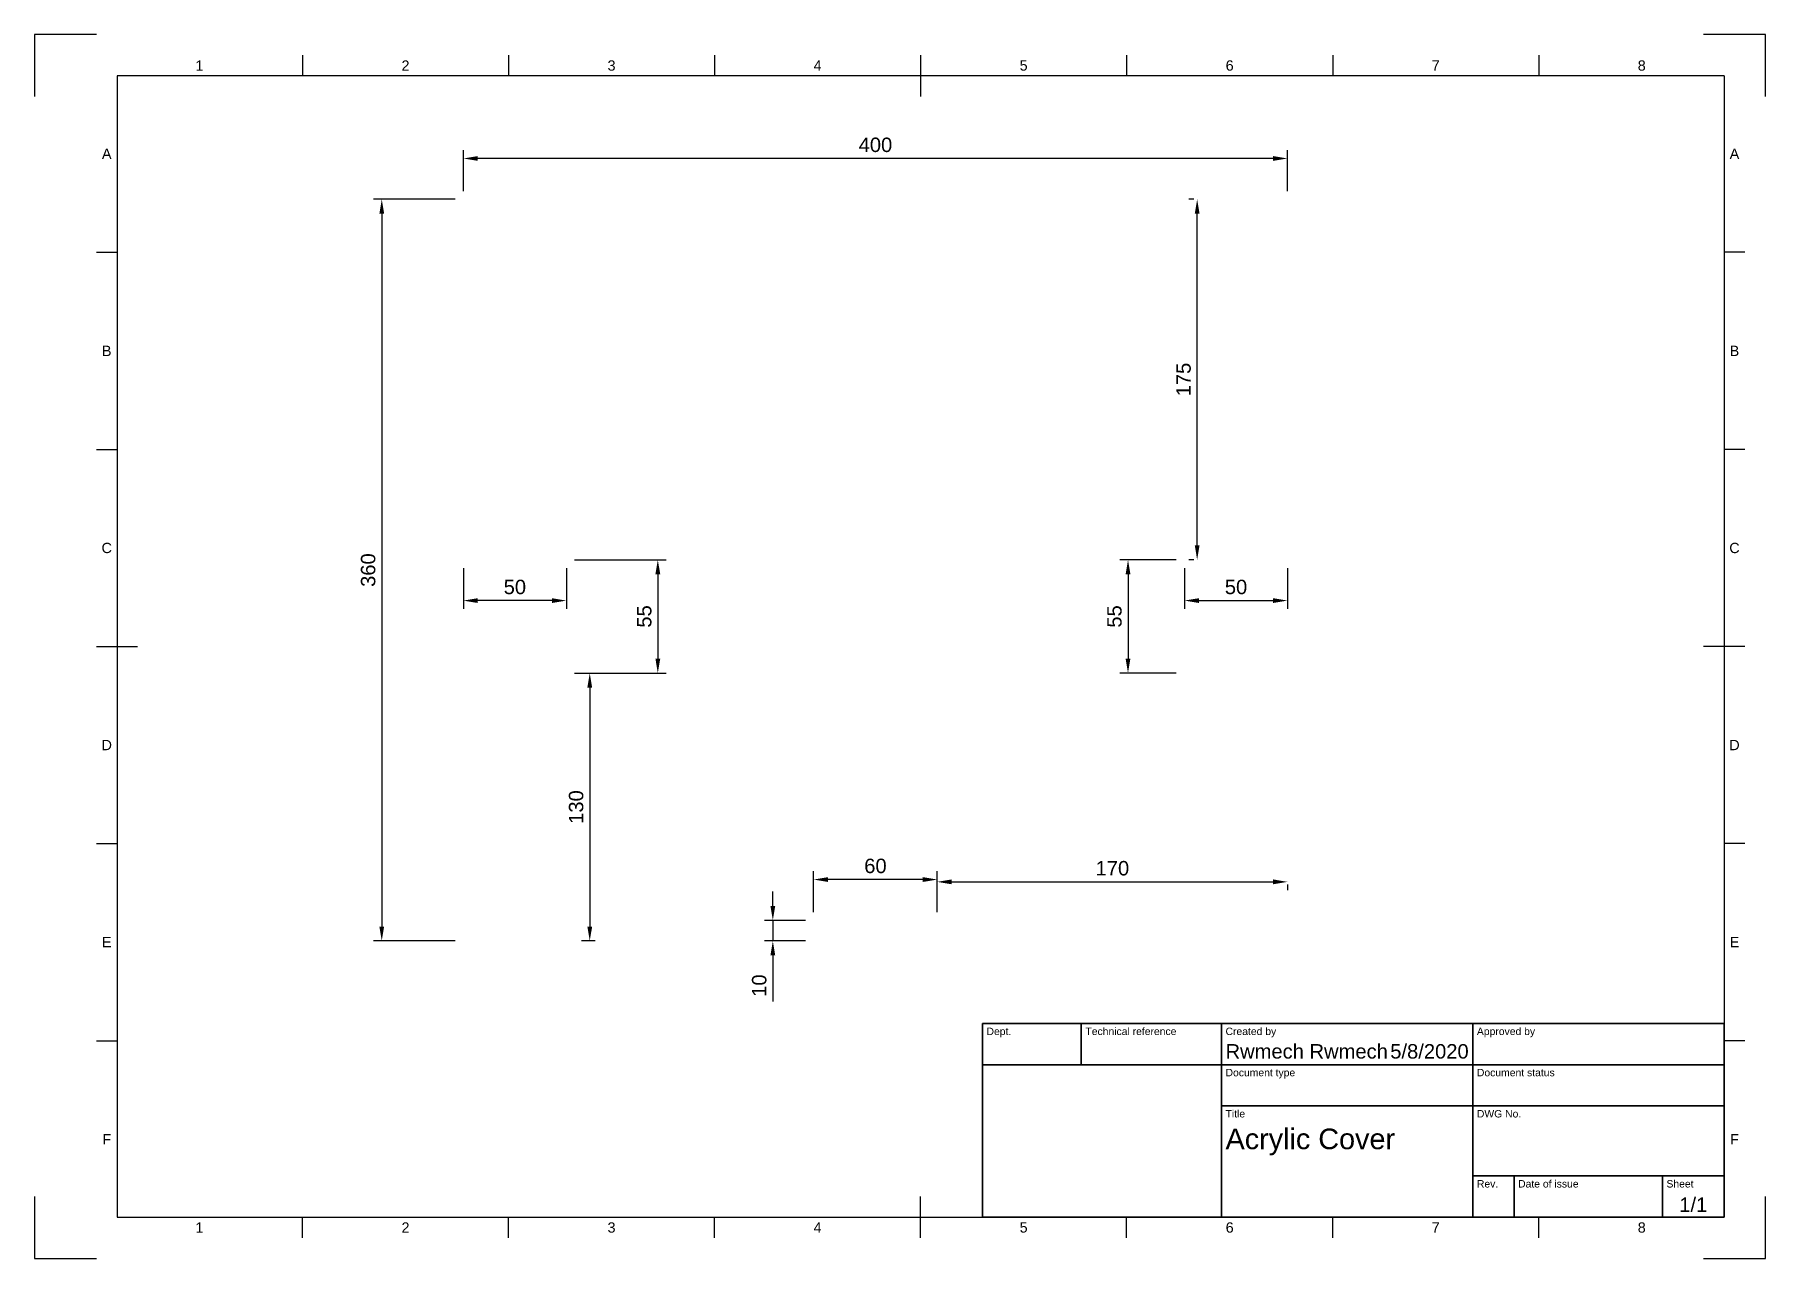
# Paper-space layout 'Sheet1' of a CAD drawing. Header units: millimetres. Extents: x 0 to 420, y 0 to 297.
import ezdxf
from ezdxf.enums import TextEntityAlignment as Align

# ---------------------------------------------------------------- set-up
doc = ezdxf.new("R2010")
doc.units = ezdxf.units.MM
doc.header["$LTSCALE"] = 0.75
for name, color, linetype, lineweight in [('Border', 7, 'Continuous', 25), ('Dimensions', 7, 'Continuous', 25), ('TitleBlock', 7, 'Continuous', 35)]:
    doc.layers.add(name, color=color, linetype=linetype, lineweight=lineweight)
doc.styles.add('FusionTitle', font='')
doc.styles.get("Standard").update_dxf_attribs({"font": 'arial.ttf'})
doc.styles.get('FusionTitle').set_extended_font_data('Arial Unicode MS')
doc.dimstyles.new('ISO-25', dxfattribs={"dimtxt": 3.5, "dimasz": 3.5, "dimexe": 2, "dimexo": 2, "dimgap": 1.5, "dimtad": 1, "dimzin": 12, "dimdsep": 46, "dimtxsty": 'Standard', "dimcen": 0, "dimclrd": 256, "dimclre": 256, "dimclrt": 256, "dimazin": 3, "dimtp": 0.1, "dimtm": 0.1, "dimtfac": 0.714, "dimtmove": 0, "dimatfit": 3, "dimfxl": 1, "dimtzin": 12, "dimarcsym": 0})

# ---------------------------------------------------------------- blocks, each defined once
blk = doc.blocks.new('ISO_A3_SHEET')
at = {"layer": 'Border'}
for p, q in [((15, 297), (0, 297)), ((0, 297), (0, 282)), ((420, 297), (405, 297)), ((420, 282), (420, 297)), ((65, 292), (65, 287)), ((115, 292), (115, 287)), ((165, 292), (165, 287)), ((215, 292), (215, 282)), ((265, 292), (265, 287)), ((315, 292), (315, 287)), ((365, 292), (365, 287)), ((410, 287), (20, 287)), ((20, 287), (20, 10)), ((410, 287), (410, 10)), ((15, 244.16666), (20, 244.16666)), ((415, 244.16666), (410, 244.16666)), ((15, 196.33333), (20, 196.33333)), ((415, 196.33333), (410, 196.33333)), ((15, 148.5), (25, 148.5)), ((415, 148.5), (405, 148.5)), ((15, 100.66667), (20, 100.66667)), ((415, 100.66667), (410, 100.66667)), ((15, 52.83334), (20, 52.83334)), ((415, 52.83334), (410, 52.83334)), ((0, 15), (0, 0)), ((215, 5), (215, 15)), ((420, 0), (420, 15)), ((20, 10), (410, 10)), ((65, 5), (65, 10)), ((115, 5), (115, 10)), ((165, 5), (165, 10)), ((265, 5), (265, 10)), ((315, 5), (315, 10)), ((365, 5), (365, 10)), ((0, 0), (15, 0)), ((405, 0), (420, 0))]:
    blk.add_line(p, q, dxfattribs=at)
at = {"layer": 'Border', "style": 'FusionTitle'}
for s, p in [('1', (40, 289.5)), ('2', (90, 289.5)), ('3', (140, 289.5)), ('4', (190, 289.5)), ('5', (240, 289.5)), ('6', (290, 289.5)), ('7', (340, 289.5)), ('8', (390, 289.5)), ('A', (17.5, 268.08333)), ('A', (412.5, 268.08333)), ('B', (17.5, 220.25)), ('B', (412.5, 220.25)), ('C', (17.5, 172.41667)), ('C', (412.5, 172.41667)), ('D', (17.5, 124.58334)), ('D', (412.5, 124.58334)), ('E', (17.5, 76.75001)), ('E', (412.5, 76.75001)), ('F', (17.5, 28.91668)), ('F', (412.5, 28.91668)), ('1', (40, 7.5)), ('2', (90, 7.5)), ('3', (140, 7.5)), ('4', (190, 7.5)), ('5', (240, 7.5)), ('6', (290, 7.5)), ('7', (340, 7.5)), ('8', (390, 7.5))]:
    blk.add_text(s, height=2.5, dxfattribs=at).set_placement(p, align=Align.MIDDLE)
blk = doc.blocks.new('ISO_TITLEBLOCK')
at = {"layer": 'TitleBlock'}
for p, q in [((0, 47), (-180, 47)), ((-180, 47), (-180, 0)), ((-156, 37), (-156, 47)), ((-122, 0), (-122, 47)), ((-61, 0), (-61, 47)), ((0, 0), (0, 47)), ((-180, 37), (0, 37)), ((-122, 27), (0, 27)), ((-61, 10), (0, 10)), ((-51, 0), (-51, 10)), ((-15, 0), (-15, 10)), ((-180, 0), (0, 0))]:
    blk.add_line(p, q, dxfattribs=at)
at = {"layer": 'TitleBlock', "style": 'FusionTitle'}
for s, p in [('Dept.', (-179, 46)), ('Technical reference', (-155, 46)), ('Created by', (-121, 46)), ('Approved by', (-60, 46)), ('Document type', (-121, 36)), ('Document status', (-60, 36)), ('Title', (-121, 26)), ('DWG No.', (-60, 26)), ('Rev.', (-60, 9)), ('Date of issue', (-50, 9)), ('Sheet', (-14, 9))]:
    blk.add_text(s, height=1.8, dxfattribs=at).set_placement(p, align=Align.TOP_LEFT)
for tag, p, height in [('DEPT', (-179, 38.5), 3.5), ('TECHNICAL_REFERENCE', (-155, 38.5), 3.5), ('CREATED_BY', (-121, 38.5), 3.5), ('APPROVED_BY', (-60, 38.5), 3.5), ('DOCUMENT_TYPE', (-121, 28.5), 3.5), ('DOCUMENT_STATUS', (-60, 28.5), 3.5), ('TITLE_1', (-121, 16.5), 5), ('TITLE_2', (-121, 9), 5), ('TITLE_3', (-121, 1.5), 5), ('DATE_OF_ISSUE', (-50, 1.5), 3.5)]:
    blk.add_attdef(tag, p, '', height=height, dxfattribs=at)
for tag, p in [('CREATED_DATE', (-62, 38.5)), ('APPROVED_DATE', (-1, 38.5))]:
    blk.add_attdef(tag, text='', height=3.5, dxfattribs=at).set_placement(p, align=Align.RIGHT)
for tag, height, p in [('DRAWING_NUMBER', 5, (-30.5, 16.6)), ('REV', 3.5, (-56, 3.1)), ('SHEET', 3.5, (-7.5, 3.1))]:
    blk.add_attdef(tag, text='', height=height, dxfattribs=at).set_placement(p, align=Align.MIDDLE)
blk = doc.blocks.new('*D19')
at = {"layer": 'Defpoints', "color": 0, "transparency": 16777216}
for p in [(104.04, 169.54), (129.04, 169.54), (104.04, 159.64)]:
    blk.add_point(p, dxfattribs=at)
at = {"layer": 'Dimensions', "lineweight": -2, "transparency": 16777216}
for p, q in [((104.04, 167.54), (104.04, 157.64)), ((129.04, 167.54), (129.04, 157.64)), ((125.54, 159.64), (107.54, 159.64))]:
    blk.add_line(p, q, dxfattribs=at)
at = {"layer": 'Dimensions', "transparency": 16777216}
for points in [[(107.54, 160.22), (107.54, 159.06), (104.04, 159.64)], [(125.54, 160.22), (125.54, 159.06), (129.04, 159.64)]]:
    blk.add_solid(points, dxfattribs=at)
at = {"layer": 'Dimensions', "transparency": 16777216, "insert": (116.54, 162.93), "char_height": 3.5, "attachment_point": 5}
blk.add_mtext('50', dxfattribs=at)
blk = doc.blocks.new('*D20')
at = {"layer": 'Defpoints', "color": 0, "transparency": 16777216}
for p in [(279.04, 169.54), (304.04, 169.54), (304.04, 159.64)]:
    blk.add_point(p, dxfattribs=at)
at = {"layer": 'Dimensions', "lineweight": -2, "transparency": 16777216}
for p, q in [((279.04, 167.54), (279.04, 157.64)), ((304.04, 167.54), (304.04, 157.64)), ((282.54, 159.64), (300.54, 159.64))]:
    blk.add_line(p, q, dxfattribs=at)
at = {"layer": 'Dimensions', "transparency": 16777216}
for points in [[(282.54, 160.22), (282.54, 159.06), (279.04, 159.64)], [(300.54, 160.22), (300.54, 159.06), (304.04, 159.64)]]:
    blk.add_solid(points, dxfattribs=at)
at = {"layer": 'Dimensions', "transparency": 16777216, "insert": (291.54, 162.93), "char_height": 3.5, "attachment_point": 5}
blk.add_mtext('50', dxfattribs=at)
blk = doc.blocks.new('*D21')
at = {"layer": 'Defpoints', "color": 0, "transparency": 16777216}
for p in [(129.04, 142.04), (134.71, 77.04), (138.06, 77.04)]:
    blk.add_point(p, dxfattribs=at)
at = {"layer": 'Dimensions', "lineweight": -2, "transparency": 16777216}
for p, q in [((131.04, 142.04), (136.71, 142.04)), ((134.71, 138.54), (134.71, 80.54)), ((136.06, 77.04), (132.71, 77.04))]:
    blk.add_line(p, q, dxfattribs=at)
at = {"layer": 'Dimensions', "transparency": 16777216}
for points in [[(134.13, 138.54), (135.3, 138.54), (134.71, 142.04)], [(134.13, 80.54), (135.3, 80.54), (134.71, 77.04)]]:
    blk.add_solid(points, dxfattribs=at)
at = {"layer": 'Dimensions', "transparency": 16777216, "insert": (131.42, 109.54), "char_height": 3.5, "attachment_point": 5, "rotation": 90}
blk.add_mtext('130', dxfattribs=at)
blk = doc.blocks.new('*D22')
at = {"layer": 'Defpoints', "color": 0, "transparency": 16777216}
for p in [(104.04, 266.94), (104.04, 257.04), (304.04, 257.04)]:
    blk.add_point(p, dxfattribs=at)
at = {"layer": 'Dimensions', "lineweight": -2, "transparency": 16777216}
for p, q in [((104.04, 259.04), (104.04, 268.94)), ((304.04, 259.04), (304.04, 268.94)), ((300.54, 266.94), (107.54, 266.94))]:
    blk.add_line(p, q, dxfattribs=at)
at = {"layer": 'Dimensions', "transparency": 16777216}
for points in [[(107.54, 267.52), (107.54, 266.36), (104.04, 266.94)], [(300.54, 267.52), (300.54, 266.36), (304.04, 266.94)]]:
    blk.add_solid(points, dxfattribs=at)
at = {"layer": 'Dimensions', "transparency": 16777216, "insert": (204.04, 270.23), "char_height": 3.5, "attachment_point": 5}
blk.add_mtext('400', dxfattribs=at)
blk = doc.blocks.new('*D23')
at = {"layer": 'Defpoints', "color": 0, "transparency": 16777216}
for p in [(104.04, 257.04), (84.24, 77.04), (104.04, 77.04)]:
    blk.add_point(p, dxfattribs=at)
at = {"layer": 'Dimensions', "lineweight": -2, "transparency": 16777216}
for p, q in [((102.04, 257.04), (82.24, 257.04)), ((84.24, 253.54), (84.24, 80.54)), ((102.04, 77.04), (82.24, 77.04))]:
    blk.add_line(p, q, dxfattribs=at)
at = {"layer": 'Dimensions', "transparency": 16777216}
for points in [[(83.66, 253.54), (84.82, 253.54), (84.24, 257.04)], [(83.66, 80.54), (84.82, 80.54), (84.24, 77.04)]]:
    blk.add_solid(points, dxfattribs=at)
at = {"layer": 'Dimensions', "transparency": 16777216, "insert": (80.95, 167.04), "char_height": 3.5, "attachment_point": 5, "rotation": 90}
blk.add_mtext('360', dxfattribs=at)
blk = doc.blocks.new('*D24')
at = {"layer": 'Defpoints', "color": 0, "transparency": 16777216}
for p in [(189.04, 91.94), (189.04, 82.04), (219.04, 82.04)]:
    blk.add_point(p, dxfattribs=at)
at = {"layer": 'Dimensions', "lineweight": -2, "transparency": 16777216}
for p, q in [((189.04, 84.04), (189.04, 93.94)), ((219.04, 84.04), (219.04, 93.94)), ((215.54, 91.94), (192.54, 91.94))]:
    blk.add_line(p, q, dxfattribs=at)
at = {"layer": 'Dimensions', "transparency": 16777216}
for points in [[(192.54, 92.52), (192.54, 91.36), (189.04, 91.94)], [(215.54, 92.52), (215.54, 91.36), (219.04, 91.94)]]:
    blk.add_solid(points, dxfattribs=at)
at = {"layer": 'Dimensions', "transparency": 16777216, "insert": (204.04, 95.23), "char_height": 3.5, "attachment_point": 5}
blk.add_mtext('60', dxfattribs=at)
blk = doc.blocks.new('*D25')
at = {"layer": 'Defpoints', "color": 0, "transparency": 16777216}
for p in [(189.04, 82.04), (179.14, 77.04), (189.04, 77.04)]:
    blk.add_point(p, dxfattribs=at)
at = {"layer": 'Dimensions', "lineweight": -2, "transparency": 16777216}
for p, q in [((179.14, 85.54), (179.14, 89.04)), ((187.04, 82.04), (177.14, 82.04)), ((179.14, 82.04), (179.14, 77.04)), ((187.04, 77.04), (177.14, 77.04)), ((179.14, 73.54), (179.14, 62.37))]:
    blk.add_line(p, q, dxfattribs=at)
at = {"layer": 'Dimensions', "transparency": 16777216}
for points in [[(178.56, 85.54), (179.72, 85.54), (179.14, 82.04)], [(178.56, 73.54), (179.72, 73.54), (179.14, 77.04)]]:
    blk.add_solid(points, dxfattribs=at)
at = {"layer": 'Dimensions', "transparency": 16777216, "insert": (175.85, 66.2), "char_height": 3.5, "attachment_point": 5, "rotation": 90}
blk.add_mtext('10', dxfattribs=at)
blk = doc.blocks.new('*D26')
at = {"layer": 'Defpoints', "color": 0, "transparency": 16777216}
for p in [(304.04, 92.71), (304.04, 91.38), (219.04, 82.04)]:
    blk.add_point(p, dxfattribs=at)
at = {"layer": 'Dimensions', "lineweight": -2, "transparency": 16777216}
for p, q in [((219.04, 84.04), (219.04, 93.38)), ((222.54, 91.38), (300.54, 91.38)), ((304.04, 90.71), (304.04, 89.38))]:
    blk.add_line(p, q, dxfattribs=at)
at = {"layer": 'Dimensions', "transparency": 16777216}
for points in [[(222.54, 91.97), (222.54, 90.8), (219.04, 91.38)], [(300.54, 91.97), (300.54, 90.8), (304.04, 91.38)]]:
    blk.add_solid(points, dxfattribs=at)
at = {"layer": 'Dimensions', "transparency": 16777216, "insert": (261.54, 94.67), "char_height": 3.5, "attachment_point": 5}
blk.add_mtext('170', dxfattribs=at)
blk = doc.blocks.new('*D27')
at = {"layer": 'Defpoints', "color": 0, "transparency": 16777216}
for p in [(129.04, 169.54), (129.04, 142.04), (151.23, 142.04)]:
    blk.add_point(p, dxfattribs=at)
at = {"layer": 'Dimensions', "lineweight": -2, "transparency": 16777216}
for p, q in [((131.04, 169.54), (153.23, 169.54)), ((151.23, 166.04), (151.23, 145.54)), ((131.04, 142.04), (153.23, 142.04))]:
    blk.add_line(p, q, dxfattribs=at)
at = {"layer": 'Dimensions', "transparency": 16777216}
for points in [[(150.65, 166.04), (151.82, 166.04), (151.23, 169.54)], [(150.65, 145.54), (151.82, 145.54), (151.23, 142.04)]]:
    blk.add_solid(points, dxfattribs=at)
at = {"layer": 'Dimensions', "transparency": 16777216, "insert": (147.95, 155.79), "char_height": 3.5, "attachment_point": 5, "rotation": 90}
blk.add_mtext('55', dxfattribs=at)
blk = doc.blocks.new('*D28')
at = {"layer": 'Defpoints', "color": 0, "transparency": 16777216}
for p in [(279.04, 169.54), (265.33, 142.04), (279.04, 142.04)]:
    blk.add_point(p, dxfattribs=at)
at = {"layer": 'Dimensions', "lineweight": -2, "transparency": 16777216}
for p, q in [((277.04, 169.54), (263.33, 169.54)), ((265.33, 166.04), (265.33, 145.54)), ((277.04, 142.04), (263.33, 142.04))]:
    blk.add_line(p, q, dxfattribs=at)
at = {"layer": 'Dimensions', "transparency": 16777216}
for points in [[(264.75, 166.04), (265.91, 166.04), (265.33, 169.54)], [(264.75, 145.54), (265.91, 145.54), (265.33, 142.04)]]:
    blk.add_solid(points, dxfattribs=at)
at = {"layer": 'Dimensions', "transparency": 16777216, "insert": (262.05, 155.79), "char_height": 3.5, "attachment_point": 5, "rotation": 90}
blk.add_mtext('55', dxfattribs=at)
blk = doc.blocks.new('*D29')
at = {"layer": 'Defpoints', "color": 0, "transparency": 16777216}
for p in [(282.11, 257.04), (283.34, 257.04), (283.34, 169.54)]:
    blk.add_point(p, dxfattribs=at)
at = {"layer": 'Dimensions', "lineweight": -2, "transparency": 16777216}
for p, q in [((281.34, 257.04), (280.11, 257.04)), ((282.11, 173.04), (282.11, 253.54)), ((281.34, 169.54), (280.11, 169.54))]:
    blk.add_line(p, q, dxfattribs=at)
at = {"layer": 'Dimensions', "transparency": 16777216}
for points in [[(281.53, 253.54), (282.69, 253.54), (282.11, 257.04)], [(281.53, 173.04), (282.69, 173.04), (282.11, 169.54)]]:
    blk.add_solid(points, dxfattribs=at)
at = {"layer": 'Dimensions', "transparency": 16777216, "insert": (278.82, 213.29), "char_height": 3.5, "attachment_point": 5, "rotation": 90}
blk.add_mtext('175', dxfattribs=at)

psp = doc.layouts.new('Sheet1')

# ---------------------------------------------------------------- block references
at = {"layer": 'Border'}
psp.add_blockref('ISO_A3_SHEET', (0, 0), dxfattribs=at)
at = {"layer": 'TitleBlock'}
psp.add_blockref('ISO_TITLEBLOCK', (410, 10), dxfattribs=at).add_auto_attribs({'CREATED_DATE': '5/8/2020', 'SHEET': '1/1', 'TITLE_1': 'Acrylic Cover', 'CREATED_BY': 'Rwmech Rwmech'})

# ---------------------------------------------------------------- dimensions: what is measured, and where the dimension line sits
at = {"layer": 'Dimensions'}
for p1, p2, distance, picture, middle in [((304.0382, 257.0408), (104.0382, 257.0408), -9.8995, '*D22', (204.0382, 270.2273)), ((104.0382, 257.0408), (104.0382, 77.0408), -19.799, '*D23', (80.951, 167.0408)), ((129.0382, 169.5408), (104.0382, 169.5408), 9.8995, '*D19', (116.5382, 162.9283)), ((279.0382, 169.5408), (304.0382, 169.5408), -9.8995, '*D20', (291.5382, 162.9283)), ((219.0382, 82.0408), (189.0382, 82.0408), -9.8995, '*D24', (204.0382, 95.2273)), ((189.0382, 82.0408), (189.0382, 77.0408), -9.8995, '*D25', (175.8517, 66.2046))]:
    dim = psp.add_aligned_dim(p1=p1, p2=p2, distance=distance, dimstyle='ISO-25', override={"dimlfac": -2, "dimclrd": 256, "dimclre": 256}, dxfattribs=at)
    dim.commit()
    dim.dimension.update_dxf_attribs({"geometry": picture, "text_midpoint": middle})
for base, p1, p2, angle, picture, middle in [((282.1089, 257.0408), (283.3353, 169.5408), (283.3353, 257.0408), 90, '*D29', (278.8219, 213.2908)), ((151.2346, 142.0408), (129.0382, 169.5408), (129.0382, 142.0408), 270, '*D27', (147.9547, 155.7908)), ((265.3307, 142.0408), (279.0382, 169.5408), (279.0382, 142.0408), 90, '*D28', (262.0509, 155.7908)), ((134.7119, 77.0408), (129.0382, 142.0408), (138.0608, 77.0408), 90, '*D21', (131.4237, 109.5408)), ((304.0382, 91.3832), (219.0382, 82.0408), (304.0382, 92.7089), 180, '*D26', (261.5382, 94.6702))]:
    dim = psp.add_linear_dim(base=base, p1=p1, p2=p2, angle=angle, dimstyle='ISO-25', override={"dimlfac": -2, "dimclrd": 256, "dimclre": 256}, dxfattribs=at)
    dim.commit()
    dim.dimension.update_dxf_attribs({"geometry": picture, "text_midpoint": middle})

doc.saveas('drawing.dxf')
